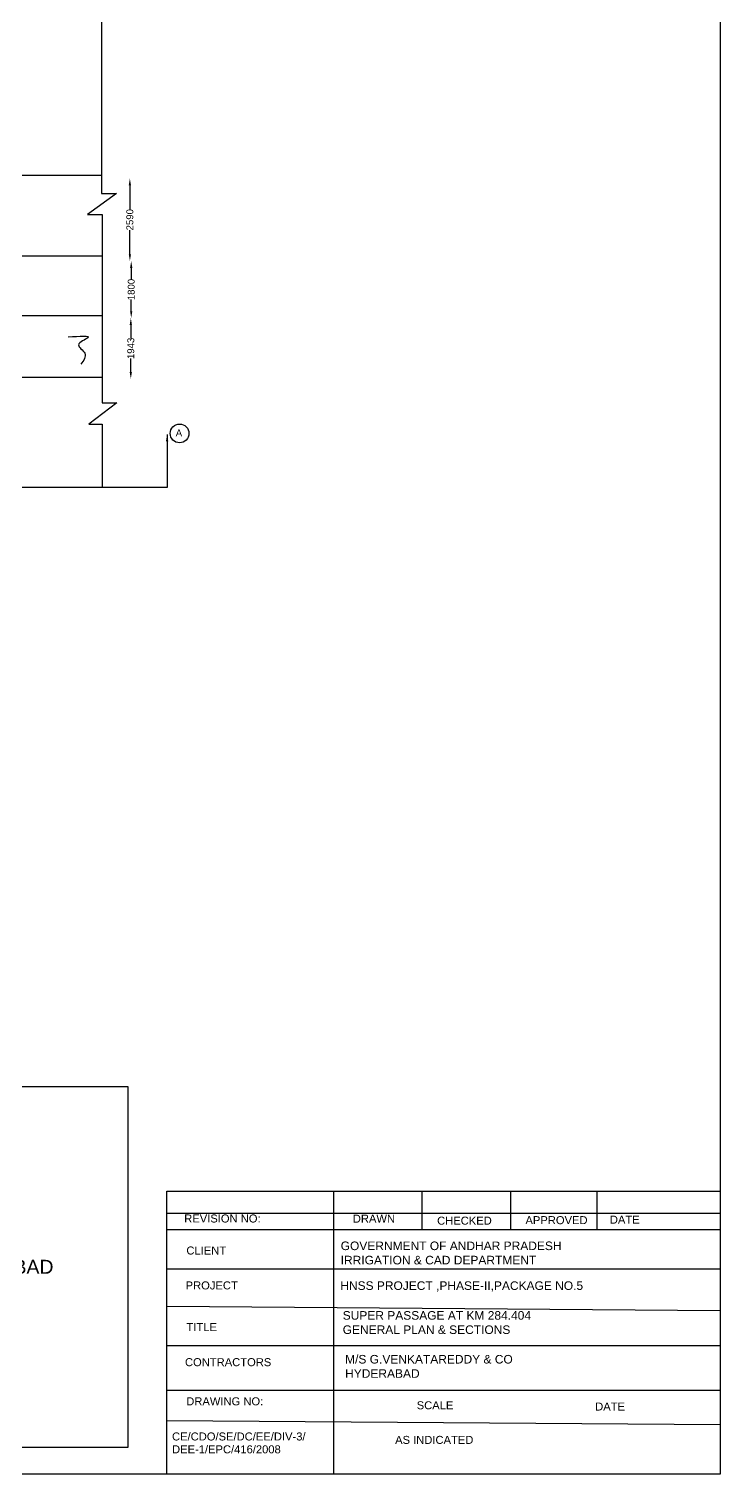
# Model space of a CAD drawing. Header units: millimetres. Extents: x 2429238 to 2656636, y 44384530 to 44544819.
# Drawn here: x 2616292 to 2656612, y 44384530 to 44468838 of the extents above; entities that cross this region are included whole.
import ezdxf

# ---------------------------------------------------------------- set-up
doc = ezdxf.new("R2010")
doc.units = ezdxf.units.MM
doc.header["$MEASUREMENT"] = 0
doc.layers.add('DIMENSION', color=7, linetype='Continuous')
doc.layers.add('TEXT', color=7, linetype='Continuous')
doc.styles.get("Standard").update_dxf_attribs({"font": 'arial.ttf', "height": 400})
doc.dimstyles.get("Standard").update_dxf_attribs({"dimtxt": 400, "dimasz": 400, "dimexe": 0.18, "dimexo": 0.0625, "dimgap": 0.09, "dimtad": 0, "dimdec": 0, "dimzin": 0, "dimdsep": 46, "dimtxsty": 'Standard', "dimcen": 0.09, "dimse1": 1, "dimse2": 1, "dimadec": 0, "dimazin": 0, "dimtfac": 1, "dimtdec": 0, "dimtofl": 0, "dimtmove": 0, "dimatfit": 3, "dimfxl": 1, "dimtolj": 1, "dimtzin": 0, "dimarcsym": 0})

# ---------------------------------------------------------------- blocks, each defined once
blk = doc.blocks.new('*D95')
at = {"layer": 'Defpoints', "color": 0, "transparency": 16777216}
for p in [(2622182, 44460115), (2622182, 44460115), (2622182, 44455296)]:
    blk.add_point(p, dxfattribs=at)
at = {"layer": 'TEXT', "color": 0, "lineweight": -2, "transparency": 16777216}
for p, q in [((2622182, 44459715), (2622182, 44458306)), ((2622182, 44455696), (2622182, 44457105))]:
    blk.add_line(p, q, dxfattribs=at)
at = {"layer": 'TEXT', "color": 0, "transparency": 16777216}
for points in [[(2622115, 44459715), (2622248, 44459715), (2622182, 44460115)], [(2622115, 44455696), (2622248, 44455696), (2622182, 44455296)]]:
    blk.add_solid(points, dxfattribs=at)
at = {"layer": 'TEXT', "color": 0, "transparency": 16777216, "insert": (2622182, 44457706), "char_height": 400, "attachment_point": 5, "rotation": 90}
blk.add_mtext('\\A1;2590', dxfattribs=at)
blk = doc.blocks.new('*D96')
at = {"layer": 'Defpoints', "color": 0, "transparency": 16777216}
for p in [(2622182, 44455296), (2622182, 44451971), (2622260, 44451971)]:
    blk.add_point(p, dxfattribs=at)
at = {"layer": 'TEXT', "color": 0, "lineweight": -2, "transparency": 16777216}
for p, q in [((2622260, 44454896), (2622260, 44454212)), ((2622260, 44452371), (2622260, 44453056))]:
    blk.add_line(p, q, dxfattribs=at)
at = {"layer": 'TEXT', "color": 0, "transparency": 16777216}
for points in [[(2622193, 44454896), (2622326, 44454896), (2622260, 44455296)], [(2622193, 44452371), (2622326, 44452371), (2622260, 44451971)]]:
    blk.add_solid(points, dxfattribs=at)
at = {"layer": 'TEXT', "color": 0, "transparency": 16777216, "insert": (2622260, 44453634), "char_height": 400, "attachment_point": 5, "rotation": 90}
blk.add_mtext('\\A1;1800', dxfattribs=at)
blk = doc.blocks.new('*D97')
at = {"layer": 'Defpoints', "color": 0, "transparency": 16777216}
for p in [(2622260, 44451971), (2622237, 44448425), (2622260, 44448425)]:
    blk.add_point(p, dxfattribs=at)
at = {"layer": 'TEXT', "color": 0, "lineweight": -2, "transparency": 16777216}
for p, q in [((2622237, 44451571), (2622237, 44450777)), ((2622237, 44448825), (2622237, 44449620))]:
    blk.add_line(p, q, dxfattribs=at)
at = {"layer": 'TEXT', "color": 0, "transparency": 16777216}
for points in [[(2622170, 44451571), (2622303, 44451571), (2622237, 44451971)], [(2622170, 44448825), (2622303, 44448825), (2622237, 44448425)]]:
    blk.add_solid(points, dxfattribs=at)
at = {"layer": 'TEXT', "color": 0, "transparency": 16777216, "insert": (2622237, 44450198), "char_height": 400, "attachment_point": 5, "rotation": 90}
blk.add_mtext('\\A1;1943', dxfattribs=at)

msp = doc.modelspace()

# ---------------------------------------------------------------- linework, layer by layer
at = {"layer": 'DIMENSION', "color": 0}
for points in [[(2656611.9, 44384530.1), (2429237.6, 44384530.1), (2429237.6, 44544819.4), (2656611.9, 44544819.4)], [(2598287.4, 44407138.5), (2622057.8, 44407138.5), (2622057.8, 44386077.4), (2598287.4, 44386077.4)]]:
    msp.add_lwpolyline(points, close=True, dxfattribs=at)
for points in [[(2513955.4, 44491336.6), (2565820.7, 44491336.6), (2565820.7, 44491997.2), (2566918, 44490844.7), (2566918, 44491397), (2620556, 44491397), (2620556, 44484108.5), (2621673.2, 44484108.5), (2619654.4, 44482801.7), (2620695.5, 44482801.7), (2620695.5, 44471569), (2621495.8, 44471569), (2619680.1, 44470350.9), (2620530.8, 44470350.9), (2620530.8, 44459242), (2621408.5, 44459242), (2619718, 44458016.8), (2620572.6, 44458016.8), (2620572.6, 44447026.7), (2621416.8, 44447026.7), (2619791.6, 44445782.5), (2620568.3, 44445782.5), (2620568.3, 44442091.2)], [(2592332.2, 44460308.2), (2620530.8, 44460308.2)], [(2583682.5, 44455591.8), (2620572.6, 44455591.8)], [(2599379.7, 44452117.2), (2620572.6, 44452117.2)], [(2599379.7, 44448524.3), (2620572.6, 44448524.3)], [(2624364.9, 44442091.2), (2433522.4, 44442091.2)]]:
    msp.add_lwpolyline(points, dxfattribs=at)
msp.add_circle((2625081.8, 44445240.9), 547.3, dxfattribs=at)
msp.add_spline([(2618583.5, 44450867.2), (2619730.6, 44450815), (2619189.6, 44450398.2), (2619548.1, 44449916.3), (2619326.5, 44449271.5)], degree=3, dxfattribs=at)
at = {"layer": 'TEXT', "color": 0}
msp.add_lwpolyline([(2624337.6, 44401029.6), (2656611.9, 44401029.6), (2656611.9, 44384530.1), (2624337.6, 44384530.1)], close=True, dxfattribs=at)
for points in [[(2634054.1, 44401029.6), (2634054.1, 44384530.1)], [(2639221.3, 44401029.6), (2639221.3, 44398805.4)], [(2644388.5, 44401029.6), (2644388.5, 44398805.4)], [(2649429.1, 44401029.6), (2649429.1, 44398805.4)], [(2624337.6, 44399758.6), (2656611.9, 44399758.6)], [(2624337.6, 44398805.4), (2656611.9, 44398805.4)], [(2624337.6, 44396512.4), (2656611.9, 44396512.4)], [(2624337.6, 44394332.7), (2656611.9, 44394078.3)], [(2656611.9, 44392021.3), (2624337.6, 44392021.3)], [(2624337.6, 44389432.5), (2656611.9, 44389432.5)], [(2656611.9, 44387395.6), (2624337.6, 44387628.4)]]:
    msp.add_lwpolyline(points, dxfattribs=at)

# ---------------------------------------------------------------- texts
at = {"layer": 'DIMENSION', "color": 0}
msp.add_text('A', height=400, dxfattribs=at).set_placement((2624857.2, 44445072.5))
at = {"layer": 'TEXT', "color": 0}
for s, height, p in [('REVISION NO:', 466.723, (2625351.8, 44399207.5)), ('DRAWN ', 466.72, (2635187.2, 44399198.6)), ('CHECKED ', 466.72, (2640104.8, 44399080.9)), ('APPROVED ', 466.72, (2645257.9, 44399110.3)), ('DATE ', 466.72, (2650180.4, 44399139.8)), ('CLIENT', 466.72, (2625479.5, 44397339.5)), ('PROJECT', 466.72, (2625433.8, 44395303.5)), ('TITLE ', 466.72, (2625488.5, 44392870.6)), ('CONTRACTORS ', 466.723, (2625397.5, 44390826.2)), ('DRAWING NO:', 466.723, (2625471, 44388541.6)), ('SCALE ', 466.72, (2638914.5, 44388311)), ('DATE ', 466.72, (2649325.5, 44388237.9)), ('CE/CDO/SE/DC/EE/DIV-3/', 466.723, (2624641.2, 44386491.5)), ('AS INDICATED ', 466.723, (2637655.2, 44386291.8)), ('DEE-1/EPC/416/2008', 466.723, (2624641.2, 44385741.7))]:
    msp.add_text(s, height=height, dxfattribs=at).set_placement(p)
at = {"layer": 'TEXT', "color": 0, "attachment_point": 1}
for s, insert, char_height, width in [('APPROVED  \\P\\P\\P{\\H1.0833x;Sd/-(Dt.30.07.08.) \\P(I.S.N . RAJU ) \\PCHIEF ENGINEER  \\PCENTRAL DESIGNS ORGANISATION, HYDERABAD }', (2601330.5, 44406198.6), 750, 17046.69), ('GOVERNMENT OF ANDHAR PRADESH  IRRIGATION & CAD DEPARTMENT ', (2634479.5, 44398097), 500, 14531.171), ('HNSS PROJECT ,PHASE-II,PACKAGE NO.5', (2634456, 44395774.2), 500, 14531.171), ('SUPER PASSAGE AT KM 284.404 \\PGENERAL PLAN & SECTIONS ', (2634596.8, 44394037.9), 500, 14531.171), ('M/S G.VENKATAREDDY & CO  \\PHYDERABAD ', (2634737.8, 44391480.5), 500, 14531.171)]:
    msp.add_mtext(s, dxfattribs=dict(at, insert=insert, char_height=char_height, width=width))

# ---------------------------------------------------------------- dimensions: what is measured, and where the dimension line sits
at = {"layer": 'TEXT', "color": 0}
for base, p1, p2, text, picture, middle in [((2622181.7, 44460114.7), (2622181.7, 44455296.4), (2622181.7, 44460114.7), '2590', '*D95', (2622181.7, 44457705.5)), ((2622259.5, 44451971.3), (2622181.7, 44455296.4), (2622181.7, 44451971.3), '1800', '*D96', (2622259.5, 44453633.8)), ((2622236.8, 44448424.8), (2622259.5, 44451971.3), (2622259.5, 44448424.8), '1943', '*D97', (2622236.8, 44450198))]:
    dim = msp.add_linear_dim(base=base, p1=p1, p2=p2, angle=90, text=text, dimstyle='Standard', dxfattribs=at)
    dim.commit()
    dim.dimension.update_dxf_attribs({"geometry": picture, "text_midpoint": middle})

# ---------------------------------------------------------------- leaders
at = {"layer": 'DIMENSION', "color": 0}
msp.add_leader([(2624353.2, 44445185.6), (2624364.9, 44442091.2)], dimstyle='Standard', override={"dimgap": 0.09, "dimtad": 0}, dxfattribs=at)

doc.saveas('drawing.dxf')
